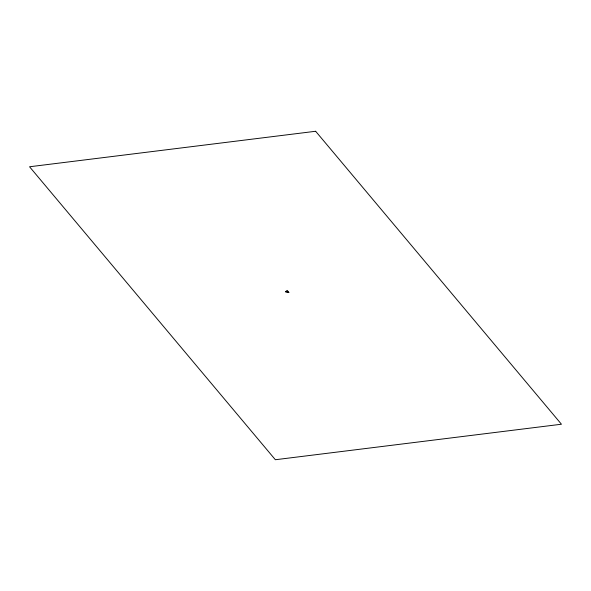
<?xml version="1.0" encoding="UTF-8"?>
<svg xmlns="http://www.w3.org/2000/svg" width="591" height="591" viewBox="0 0 591 591"><rect width="100%" height="100%" fill="white"/><g stroke="black" fill="none" stroke-linecap="round" stroke-linejoin="round"><path stroke-width="0.89" d="M285.542 291.74L287.189 290.395L288.859 292.346L285.549 291.71L288.859 292.346M315.646 131.268L29.55 166.765L275.362 459.732L561.45 424.227L315.646 131.268"/></g></svg>
